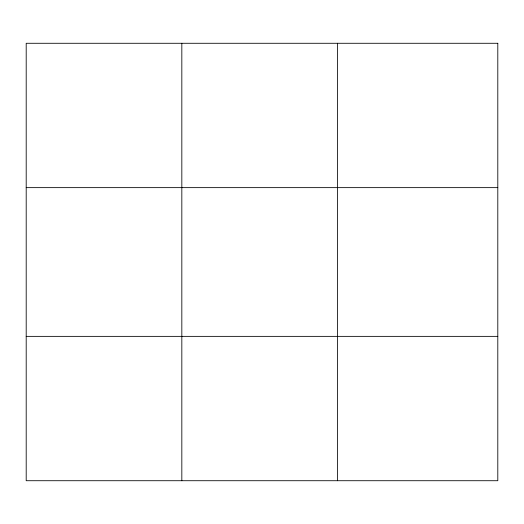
<?xml version="1.0" encoding="UTF-8"?>
<svg xmlns="http://www.w3.org/2000/svg" width="524" height="524" viewBox="0 0 524 524"><rect width="100%" height="100%" fill="white"/><g stroke="black" fill="none" stroke-linecap="round" stroke-linejoin="round"><path stroke-width="0.79" d="M181.828 43.282L181.828 480.718M337.456 43.282L337.456 480.718M26.2 187.638L497.8 187.638M26.2 336.362L497.8 336.362M497.8 43.282L497.8 480.718L26.2 480.718L26.2 43.282L497.8 43.282"/></g></svg>
